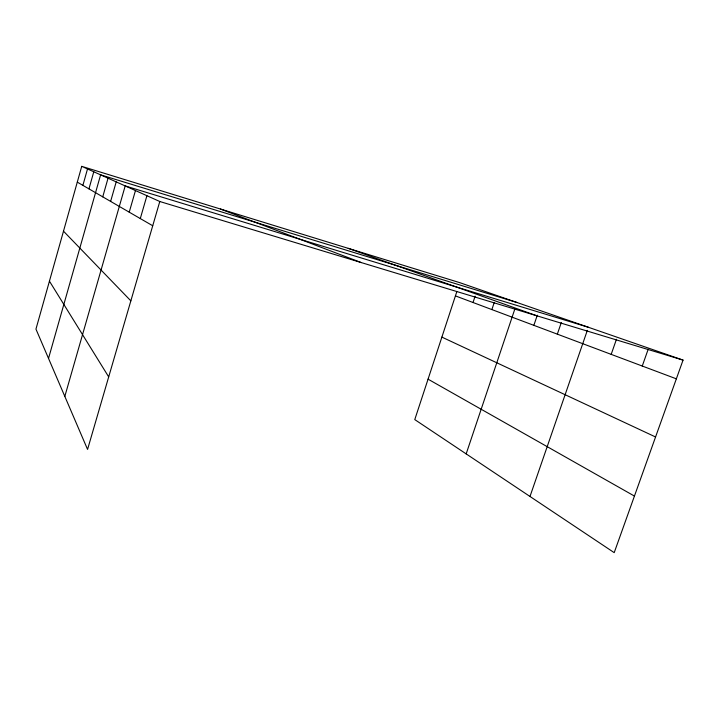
<?xml version="1.0" encoding="UTF-8"?>
<svg xmlns="http://www.w3.org/2000/svg" width="719" height="719" viewBox="0 0 719 719"><rect width="100%" height="100%" fill="white"/><g stroke="black" fill="none" stroke-linecap="round" stroke-linejoin="round"><path stroke-width="1.08" d="M81.732 166.35L35.95 329.113L87.565 449.429L159.789 201.509L81.732 166.35L459.774 282.657L683.05 360.102L614.206 552.65L414.773 419.599L456.763 291.824M82.892 185.367L87.511 168.956M88.949 188.872L93.785 171.778M48.524 358.422L100.606 174.852L517.024 302.51M102.745 196.844L108.048 178.204M110.627 201.41L116.208 181.88M64.818 396.412L125.196 185.924L588.403 327.271M129.231 212.168L135.46 190.553M140.295 218.567L146.919 195.712M473.03 302.501L475.115 296.192M491.877 309.574L494.241 302.501M466.173 453.887L514.921 308.793M533.858 325.339L537.3 315.201M557.333 334.155L561.296 322.579M529.993 496.469L587.342 330.345M611.186 354.368L616.462 339.26M642.265 366.034L648.205 349.191M159.789 201.509L683.05 360.102M348.185 248.325L536.985 315.83M455.424 295.895L676.354 378.832M220.391 209.013L361.333 262.597M441.879 337.112L655.566 436.981M428.057 379.165L634.437 496.074M77.293 182.132L152.725 225.757M63.497 231.185L130.849 300.857M49.44 281.156L108.695 376.891"/></g></svg>
